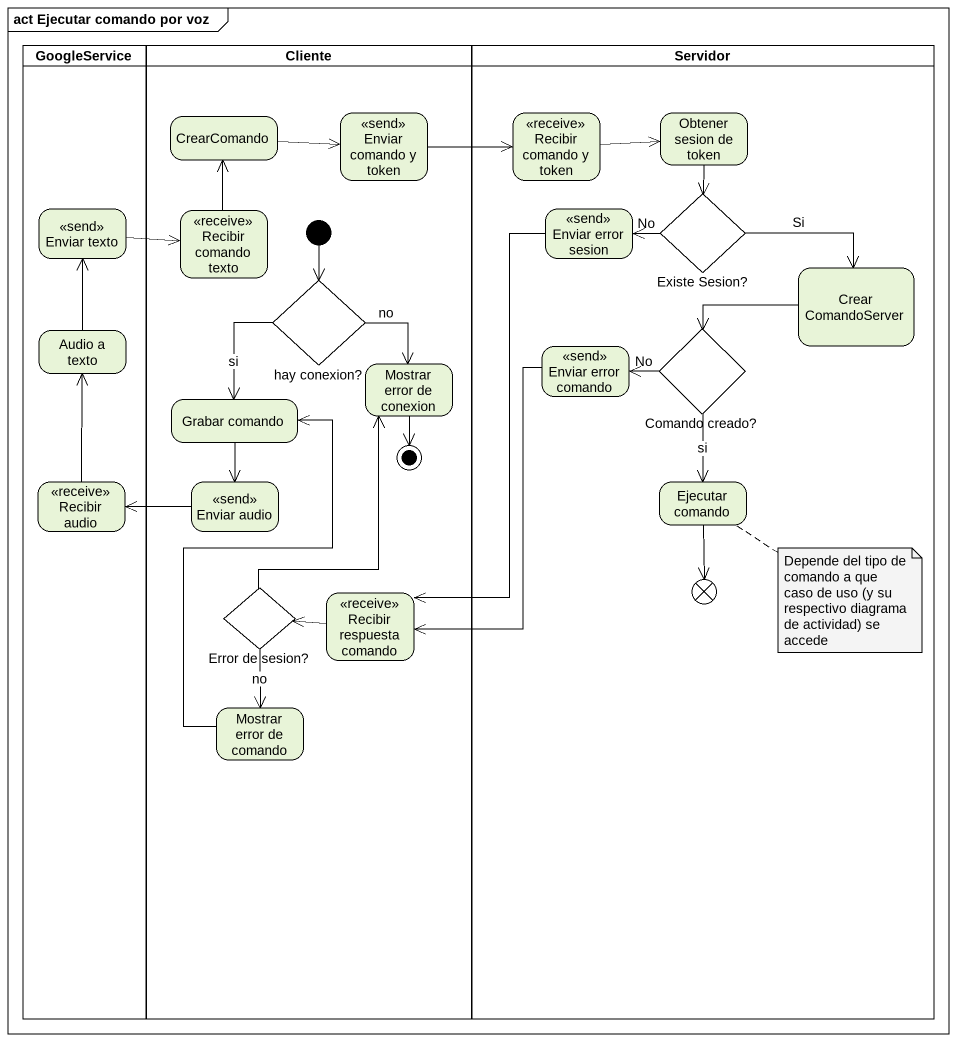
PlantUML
@startuml
mainframe act Ejecutar comando por voz
hide empty description
state GoogleService <<partition>> {
  state "Enviar texto" as Enviar_texto <<send>>
  state "Audio a texto" as Audio_a_texto
  state "Recibir audio" as Recibir_audio <<receive>>
}
state Cliente <<partition>> {
  state CrearComando
  state "Enviar comando y token" as Enviar_comando_y_token <<send>>
  state "Recibir comando texto" as Recibir_comando_texto <<receive>>
  state "hay conexion?" as hay_conexion <<choice>>
  state "Mostrar error de conexion" as Mostrar_error_de_conexion
  state "Grabar comando" as Grabar_comando
  state "Enviar audio" as Enviar_audio <<send>>
  state "Error de sesion?" as Error_de_sesion <<choice>>
  state "Recibir respuesta comando" as Recibir_respuesta_comando <<receive>>
  state "Mostrar error de comando" as Mostrar_error_de_comando
  [*] --> hay_conexion
  Mostrar_error_de_conexion --> [*]
}
state Servidor <<partition>> {
  state "Recibir comando y token" as Recibir_comando_y_token <<receive>>
  state "Obtener sesion de token" as Obtener_sesion_de_token
  state "Enviar error sesion" as Enviar_error_sesion <<send>>
  state "Existe Sesion?" as Existe_Sesion <<choice>>
  state "Crear ComandoServer" as Crear_ComandoServer
  state "Enviar error comando" as Enviar_error_comando <<send>>
  state "Comando creado?" as Comando_creado <<choice>>
  state "Ejecutar comando" as Ejecutar_comando
  state flowfinal1 <<end>>
}
CrearComando -right-> Enviar_comando_y_token
Enviar_comando_y_token -right-> Recibir_comando_y_token
Recibir_comando_y_token -right-> Obtener_sesion_de_token
Obtener_sesion_de_token --> Existe_Sesion
Enviar_texto -right-> Recibir_comando_texto
Recibir_comando_texto -up-> CrearComando
Enviar_error_sesion --> Recibir_respuesta_comando
Existe_Sesion -left-> Enviar_error_sesion : No
Existe_Sesion -right-> Crear_ComandoServer : Si
Crear_ComandoServer -left-> Comando_creado
hay_conexion --> Mostrar_error_de_conexion : no
hay_conexion --> Grabar_comando : si
Audio_a_texto -up-> Enviar_texto
Enviar_error_comando --> Recibir_respuesta_comando
Comando_creado -left-> Enviar_error_comando : No
Comando_creado --> Ejecutar_comando : si
Grabar_comando --> Enviar_audio
Recibir_audio -up-> Audio_a_texto
Enviar_audio -left-> Recibir_audio
Ejecutar_comando --> flowfinal1
Error_de_sesion -up-> Mostrar_error_de_conexion
Error_de_sesion --> Mostrar_error_de_comando : no
Recibir_respuesta_comando -left-> Error_de_sesion
Mostrar_error_de_comando -up-> Grabar_comando
note bottom of Ejecutar_comando : Depende del tipo de comando a que caso de uso (y su respectivo diagrama de actividad) se accede
@enduml
